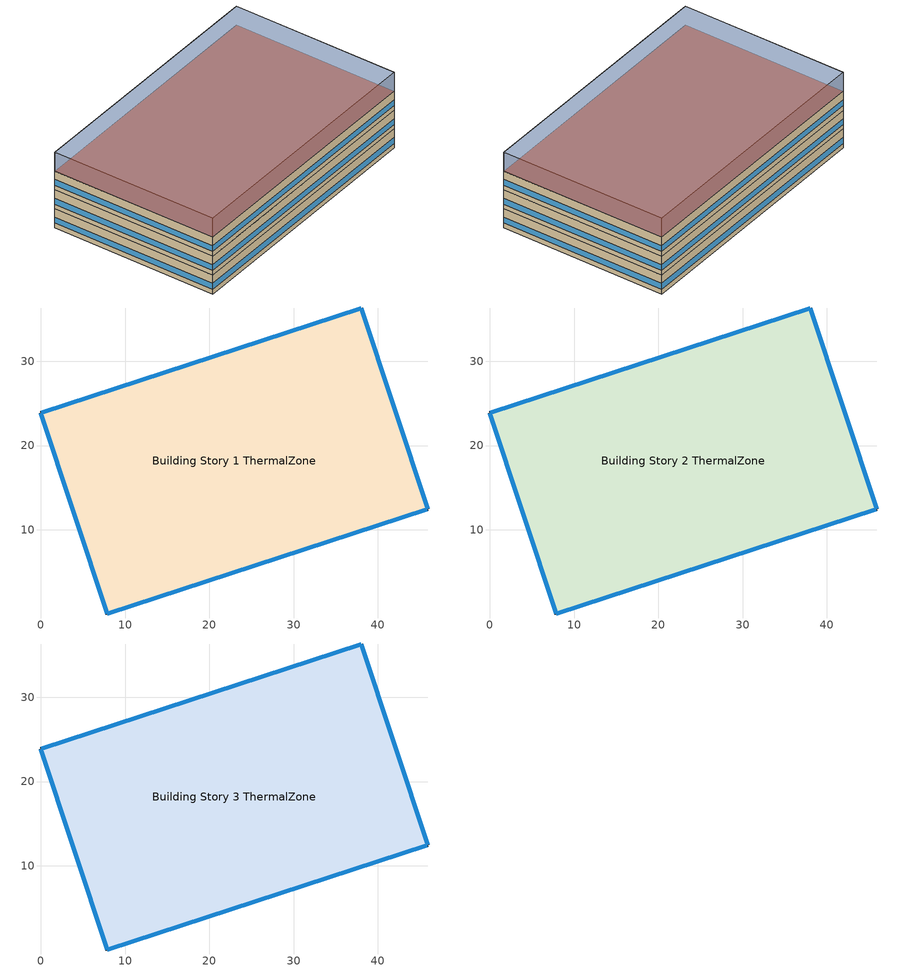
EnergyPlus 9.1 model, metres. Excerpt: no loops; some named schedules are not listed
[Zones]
Building Story 1 ThermalZone
 floor ground (Typical Insulated Carpeted 8in Slab Floor): 7.88,0 0,23.88 38.03,36.34 45.91,12.46 z0
 wall outside (Typical Insulated Steel Framed Exterior Wall R-20.41): 0,23.88 7.88,0 45.91,12.46 38.03,36.34 0,23.88 z0:3
 window (U 0.48 SHGC 0.40 Dbl Ref-D Clr 6mm/13mm): 0.01,23.85 7.87,0.02 / 38.01,36.33 0.02,23.89 / 45.9,12.48 38.04,36.31 / 7.9,0.01 45.89,12.45 z0.76:1.66
 ceiling adiabatic (Typical Interior Ceiling): 45.91,12.46 38.03,36.34 0,23.88 7.88,0 z3
Building Story 2 ThermalZone
 floor adiabatic (Typical Insulated Carpeted 8in Slab Floor): 7.88,0 0,23.88 38.03,36.34 45.91,12.46 z3
 wall outside (Typical Insulated Steel Framed Exterior Wall R-20.41): 45.91,12.46 38.03,36.34 0,23.88 7.88,0 45.91,12.46 z3:6
 window (U 0.48 SHGC 0.40 Dbl Ref-D Clr 6mm/13mm): 45.9,12.48 38.04,36.31 / 7.9,0.01 45.89,12.45 / 0.01,23.85 7.87,0.02 / 38.01,36.33 0.02,23.89 z3.76:4.66
 ceiling adiabatic (Typical Interior Ceiling): 45.91,12.46 38.03,36.34 0,23.88 7.88,0 z6
Building Story 3 ThermalZone
 floor adiabatic (Typical Insulated Carpeted 8in Slab Floor): 7.88,0 0,23.88 38.03,36.34 45.91,12.46 z6
 wall outside (Typical Insulated Steel Framed Exterior Wall R-20.41): 0,23.88 7.88,0 45.91,12.46 38.03,36.34 0,23.88 z6:9
 window (U 0.48 SHGC 0.40 Dbl Ref-D Clr 6mm/13mm): 0.01,23.85 7.87,0.02 / 38.01,36.33 0.02,23.89 / 45.9,12.48 38.04,36.31 / 7.9,0.01 45.89,12.45 z6.76:7.66
 roof outside (Typical Wood Joist Attic Floor R-47.62): 45.91,12.46 38.03,36.34 0,23.88 7.88,0 z9
shading: 0,23.88 7.88,0 / 7.88,0 45.91,12.46 / 45.91,12.46 38.03,36.34 / 38.03,36.34 0,23.88 z0:12; 45.91,12.46 38.03,36.34 / 38.03,36.34 0,23.88 / 0,23.88 7.88,0 / 7.88,0 45.91,12.46 z0:9; 45.91,12.46 38.03,36.34 / 38.03,36.34 0,23.88 / 0,23.88 7.88,0 / 7.88,0 45.91,12.46 z0:3; 7.88,0 0,23.88 38.03,36.34 45.91,12.46 z0; 45.91,12.46 38.03,36.34 0,23.88 7.88,0 z12; 45.91,12.46 38.03,36.34 0,23.88 7.88,0 z9; 7.88,0 0,23.88 38.03,36.34 45.91,12.46 z0; 45.91,12.46 38.03,36.34 0,23.88 7.88,0 z3; 7.88,0 0,23.88 38.03,36.34 45.91,12.46 z0
[Building]
Restaurant 13: Terrain=City
[Site:Location]
Buffalo Niagara Intl Ap_NY_USA: Latitude {deg}=42.8144; Longitude {deg}=-78.8496; Time Zone {hr}=-5; Elevation {m}=215
[Site:GroundTemperature:BuildingSurface]
20.26, 20.16, 20.19, 20.28, 20.39, 22.7, 23.12, 23.23, 23.27, 20.97, 20.62, 20.41
[Site:WaterMainsTemperature]
Calculation Method=Correlation; Annual Average Outdoor Air Temperature {C}=8.96667; Maximum Difference In Monthly Average Outdoor Air Temperatures {deltaC}=26.2
[SizingPeriod:DesignDay] Day of Month=21; Dry-Bulb Temperature Range Modifier Type=DefaultMultipliers; Humidity Condition Type=Wetbulb; Barometric Pressure {Pa}=98769; Rain Indicator=No; Snow Indicator=No; Daylight Saving Time Indicator=No
Name | Month | Day Type | Maximum Dry-Bulb Temperature {C} | Daily Dry-Bulb Temperature Range {deltaC} | Wetbulb or DewPoint at Maximum Dry-Bulb {C} | Wind Speed {m/s} | Wind Direction {deg} | Solar Model Indicator | ASHRAE Clear Sky Optical Depth for Beam Irradiance (taub) | ASHRAE Clear Sky Optical Depth for Diffuse Irradiance (taud) | Sky Clearness
Buffalo Niagara Intl Ap Ann Clg .4% Condns DB=>MWB 1 | 7 | SummerDesignDay | 30.3 | 9.3 | 21.8 | 5.7 | 240 | ASHRAETau | 0.462 | 2.001
Buffalo Niagara Intl Ap Ann Clg .4% Condns WB=>MDB 1 | 7 | SummerDesignDay | 27.8 | 9.3 | 23.8 | 5.7 | 240 | ASHRAETau | 0.462 | 2.001
Buffalo Niagara Intl Ap Ann Htg 99.6% Condns DB 1 | 1 | WinterDesignDay | -16.3 | 0 | -16.3 | 5.1 | 270 | ASHRAEClearSky |  |  | 0
[Material] Thermal Absorptance=0.9
Name | Roughness | Thickness {m} | Conductivity {W/m-K} | Density {kg/m3} | Specific Heat {J/kg-K} | Solar Absorptance | Visible Absorptance
100mm Normalweight concrete floor | MediumRough | 0.1016 | 2.31045 | 2322 | 832.557 | 0 | 0
25mm Stucco | Smooth | 0.0254 | 0.72 | 1856 | 840 | 0.7 | 0.7
5/8 in. Gypsum Board | MediumSmooth | 0.0159 | 0.16 | 800 | 1090 | 0.7 | 0.7
8 in. Normalweight Concrete Floor | MediumRough | 0.2032 | 2.31 | 2322 | 832 | 0.7 | 0.7
Std Wood 6inch 1; Std Wood 6inch 2 | MediumSmooth | 0.15 | 0.12 | 540 | 1210 | 0.7 | 0.7
[Material:NoMass] Roughness=Smooth; Thermal Absorptance=0.9; Solar Absorptance=0.7
Name | Thermal Resistance {m2-K/W} | Visible Absorptance
CP02 CARPET PAD; Typical Carpet Pad | 0.21648 | 0.8
Typical Insulation R-18.23 | 3.21036 | 0.7
Typical Insulation R-45.98 | 8.09839 | 0.7
[WindowMaterial:Gas]
AIR 13MM: Gas Type=Air; Thickness {m}=0.0127
[WindowMaterial:Glazing] Optical Data Type=SpectralAverage; Thickness {m}=0.006; Infrared Transmittance at Normal Incidence=0; Front Side Infrared Hemispherical Emissivity=0.84; Conductivity {W/m-K}=0.9; Dirt Correction Factor for Solar and Visible Transmittance=1; Solar Diffusing=No
Name | Solar Transmittance at Normal Incidence | Front Side Solar Reflectance at Normal Incidence | Back Side Solar Reflectance at Normal Incidence | Visible Transmittance at Normal Incidence | Front Side Visible Reflectance at Normal Incidence | Back Side Visible Reflectance at Normal Incidence | Back Side Infrared Hemispherical Emissivity
CLEAR 6MM | 0.775 | 0.071 | 0.071 | 0.881 | 0.08 | 0.08 | 0.84
REF D CLEAR 6MM | 0.429 | 0.308 | 0.379 | 0.334 | 0.453 | 0.505 | 0.82
[Construction]
InteriorFurnishings 1: Std Wood 6inch 1
InteriorFurnishings 2: Std Wood 6inch 2
Typical Insulated Carpeted 8in Slab Floor: 8 in. Normalweight Concrete Floor, Typical Carpet Pad
Typical Insulated Steel Framed Exterior Wall R-20.41: 25mm Stucco, 5/8 in. Gypsum Board, Typical Insulation R-18.23, 5/8 in. Gypsum Board
Typical Interior Ceiling: CP02 CARPET PAD, 100mm Normalweight concrete floor
Typical Wood Joist Attic Floor R-47.62: 5/8 in. Gypsum Board, Typical Insulation R-45.98
U 0.48 SHGC 0.40 Dbl Ref-D Clr 6mm/13mm: REF D CLEAR 6MM, AIR 13MM, CLEAR 6MM
[Zone]
Building Story 1 ThermalZone; Building Story 2 ThermalZone; Building Story 3 ThermalZone
[InternalMass]
Name | Construction | Zone | Surface Area {m2}
Building Story 1 Space Mass | InteriorFurnishings 2 | Building Story 1 ThermalZone | 2012.61
Building Story 2 Space Mass | InteriorFurnishings 2 | Building Story 2 ThermalZone | 2012.61
Building Story 3 Space Mass | InteriorFurnishings 2 | Building Story 3 ThermalZone | 2012.61
Building Story 1 Space FullServiceRestaurant Dining A  - Story Ground Mass; Building Story 1 Space FullServiceRestaurant Dining C  - Story Ground Mass | InteriorFurnishings 1 | Building Story 1 ThermalZone | 52.6637
Building Story 1 Space FullServiceRestaurant Dining B  - Story Ground Mass | InteriorFurnishings 1 | Building Story 1 ThermalZone | 260.162
Building Story 1 Space FullServiceRestaurant Kitchen A  - Story Ground Mass; Building Story 1 Space FullServiceRestaurant Kitchen C  - Story Ground Mass | InteriorFurnishings 1 | Building Story 1 ThermalZone | 195.549
Building Story 1 Space FullServiceRestaurant Kitchen A end_a - Story Ground Mass; Building Story 1 Space FullServiceRestaurant Kitchen C end_a - Story Ground Mass | InteriorFurnishings 1 | Building Story 1 ThermalZone | 41.7862
Building Story 1 Space FullServiceRestaurant Kitchen B  - Story Ground Mass | InteriorFurnishings 1 | Building Story 1 ThermalZone | 966.022
Building Story 1 Space FullServiceRestaurant Kitchen B end_a - Story Ground Mass | InteriorFurnishings 1 | Building Story 1 ThermalZone | 206.426
Building Story 2 Space FullServiceRestaurant Dining A  - Story Mid Mass; Building Story 2 Space FullServiceRestaurant Dining B end_a - Story Mid Mass; Building Story 2 Space FullServiceRestaurant Dining B end_b - Story Mid Mass; Building Story 2 Space FullServiceRestaurant Dining C  - Story Mid Mass | InteriorFurnishings 1 | Building Story 2 ThermalZone | 206.426
Building Story 2 Space FullServiceRestaurant Dining A end_a - Story Mid Mass; Building Story 2 Space FullServiceRestaurant Dining A end_b - Story Mid Mass; Building Story 2 Space FullServiceRestaurant Dining C end_a - Story Mid Mass; Building Story 2 Space FullServiceRestaurant Dining C end_b - Story Mid Mass | InteriorFurnishings 1 | Building Story 2 ThermalZone | 41.7862
Building Story 2 Space FullServiceRestaurant Dining B  - Story Mid Mass | InteriorFurnishings 1 | Building Story 2 ThermalZone | 1019.76
Building Story 3 Space FullServiceRestaurant Dining A  - Story Top Mass; Building Story 3 Space FullServiceRestaurant Dining B end_a - Story Top Mass; Building Story 3 Space FullServiceRestaurant Dining B end_b - Story Top Mass; Building Story 3 Space FullServiceRestaurant Dining C  - Story Top Mass | InteriorFurnishings 1 | Building Story 3 ThermalZone | 206.426
Building Story 3 Space FullServiceRestaurant Dining A end_a - Story Top Mass; Building Story 3 Space FullServiceRestaurant Dining A end_b - Story Top Mass; Building Story 3 Space FullServiceRestaurant Dining C end_a - Story Top Mass; Building Story 3 Space FullServiceRestaurant Dining C end_b - Story Top Mass | InteriorFurnishings 1 | Building Story 3 ThermalZone | 41.7862
Building Story 3 Space FullServiceRestaurant Dining B  - Story Top Mass | InteriorFurnishings 1 | Building Story 3 ThermalZone | 1019.76
[Daylighting:Controls] Lighting Control Type=Stepped; Minimum Input Power Fraction for Continuous or ContinuousOff Dimming Control=0.3; Minimum Light Output Fraction for Continuous or ContinuousOff Dimming Control=0.2; Number of Stepped Control Steps=3; Probability Lighting will be Reset When Needed in Manual Stepped Control=1; Glare Calculation Azimuth Angle of View Direction Clockwise from Zone y-Axis {deg}=-0; Maximum Allowable Discomfort Glare Index=22; Fraction of Zone Controlled by Reference Point 1=0.204
Name | Zone | Glare Calculation Daylighting Reference Point | Daylighting Reference Point Name 1 | Illuminance Setpoint at Reference Point 1 {lux} | Daylighting Reference Point Name 2 | Fraction of Zone Controlled by Reference Point 2 | Illuminance Setpoint at Reference Point 2 {lux}
Building Story 1 ThermalZone DaylightingControls | Building Story 1 ThermalZone | Building Story 1 Space Daylt Sensor 1 | Building Story 1 Space Daylt Sensor 1 | 375 | Building Story 1 Space Daylt Sensor 2 | 0.354 | 375
Building Story 2 ThermalZone DaylightingControls | Building Story 2 ThermalZone | Building Story 2 Space Daylt Sensor 1 | Building Story 2 Space Daylt Sensor 1 | 300 | Building Story 2 Space Daylt Sensor 2 | 0.795 | 300
Building Story 3 ThermalZone DaylightingControls | Building Story 3 ThermalZone | Building Story 3 Space Daylt Sensor 1 | Building Story 3 Space Daylt Sensor 1 | 300 | Building Story 3 Space Daylt Sensor 2 | 0.505 | 300
[AvailabilityManager:NightCycle] Applicability Schedule=Always On Discrete; Control Type=CycleOnAny; Thermostat Tolerance {deltaC}=1; Cycling Run Time Control Type=FixedRunTime; Cycling Run Time {s}=1800
Name | Fan Schedule
Availability Manager Night Cycle 1 | Building Story 1 ThermalZone PSZ-AC Occ Sch
Availability Manager Night Cycle 2 | Building Story 2 ThermalZone PSZ-AC Occ Sch
Availability Manager Night Cycle 3 | Building Story 3 ThermalZone PSZ-AC Occ Sch
[AvailabilityManager:Scheduled] Schedule=Always On Discrete
Building Story 1 ThermalZone PSZ-AC OA System Availability Manager; Building Story 2 ThermalZone PSZ-AC OA System Availability Manager; Building Story 3 ThermalZone PSZ-AC OA System Availability Manager
[Exterior:Lights] Control Option=AstronomicalClock
Name | Schedule | Design Level {W}
Building Facades | Schedule Ruleset 1 | 624.605
Main Entries; Other Doors | Schedule Ruleset 2 | 260.088
Parking Areas and Drives | Schedule Ruleset 2 | 13167
[EnergyManagementSystem:Sensor] Output:Variable or Output:Meter Index Key=Environment
Name | Output:Variable or Output:Meter
Mains_Water_Temp_Sen | Site Mains Water Temperature
OAT; OAT_1; OAT_2 | Site Outdoor Air Drybulb Temperature
[EnergyManagementSystem:Actuator] Actuated Component Control Type=Schedule Value
Name | Actuated Component Unique | Actuated Component Type
BuildingStory1ThermalZonePSZACClgSch0 | RestaurantSitDown CLGSETP_KITCHEN_SCH_NO_OPTIMUM | Schedule:Year
BuildingStory1ThermalZonePSZACHtgSch0 | RestaurantSitDown HTGSETP_KITCHEN_SCH_NO_OPTIMUM | Schedule:Year
BuildingStory2ThermalZonePSZACClgSch0; BuildingStory3ThermalZonePSZACClgSch0 | RestaurantSitDown CLGSETP_SCH_NO_OPTIMUM | Schedule:Year
BuildingStory2ThermalZonePSZACHtgSch0; BuildingStory3ThermalZonePSZACHtgSch0 | RestaurantSitDown HTGSETP_SCH_NO_OPTIMUM | Schedule:Year
Mains_Water_Temp_Act | Mains Water Temperature | Schedule:Constant
[EnergyManagementSystem:Program]
BuildingStory1ThermalZonePSZACOptimumStartProg0: IF DaylightSavings==0 && DayOfWeek>1 && Hour==5 && OAT<23.9 && OAT>1.7; SET BuildingStory1ThermalZonePSZACClgSch0 = 29.4; SET BuildingStory1ThermalZonePSZACHtgSch0 = 15.6; ELSEIF DaylightSavings==0 && DayOfWeek==1 && Hour==7 && OAT<23.9 && OAT>1.7; SET BuildingStory1ThermalZonePSZACClgSch0 = 29.4; SET BuildingStory1ThermalZonePSZACHtgSch0 = 15.6; ELSEIF DaylightSavings==1 && DayOfWeek>1 && Hour==4 && OAT<23.9 && OAT>1.7; SET BuildingStory1ThermalZonePSZACClgSch0 = 29.4; SET BuildingStory1ThermalZonePSZACHtgSch0 = 15.6; ELSEIF DaylightSavings==1 && DayOfWeek==1 && Hour==6 && OAT<23.9 && OAT>1.7; SET BuildingStory1ThermalZonePSZACClgSch0 = 29.4; SET BuildingStory1ThermalZonePSZACHtgSch0 = 15.6; ELSE; SET BuildingStory1ThermalZonePSZACClgSch0 = NULL; SET BuildingStory1ThermalZonePSZACHtgSch0 = NULL; ENDIF
BuildingStory2ThermalZonePSZACOptimumStartProg0: IF DaylightSavings==0 && DayOfWeek>1 && Hour==5 && OAT_1<23.9 && OAT_1>1.7; SET BuildingStory2ThermalZonePSZACClgSch0 = 29.4; SET BuildingStory2ThermalZonePSZACHtgSch0 = 15.6; ELSEIF DaylightSavings==0 && DayOfWeek==1 && Hour==7 && OAT_1<23.9 && OAT_1>1.7; SET BuildingStory2ThermalZonePSZACClgSch0 = 29.4; SET BuildingStory2ThermalZonePSZACHtgSch0 = 15.6; ELSEIF DaylightSavings==1 && DayOfWeek>1 && Hour==4 && OAT_1<23.9 && OAT_1>1.7; SET BuildingStory2ThermalZonePSZACClgSch0 = 29.4; SET BuildingStory2ThermalZonePSZACHtgSch0 = 15.6; ELSEIF DaylightSavings==1 && DayOfWeek==1 && Hour==6 && OAT_1<23.9 && OAT_1>1.7; SET BuildingStory2ThermalZonePSZACClgSch0 = 29.4; SET BuildingStory2ThermalZonePSZACHtgSch0 = 15.6; ELSE; SET BuildingStory2ThermalZonePSZACClgSch0 = NULL; SET BuildingStory2ThermalZonePSZACHtgSch0 = NULL; ENDIF
BuildingStory3ThermalZonePSZACOptimumStartProg0: IF DaylightSavings==0 && DayOfWeek>1 && Hour==5 && OAT_2<23.9 && OAT_2>1.7; SET BuildingStory3ThermalZonePSZACClgSch0 = 29.4; SET BuildingStory3ThermalZonePSZACHtgSch0 = 15.6; ELSEIF DaylightSavings==0 && DayOfWeek==1 && Hour==7 && OAT_2<23.9 && OAT_2>1.7; SET BuildingStory3ThermalZonePSZACClgSch0 = 29.4; SET BuildingStory3ThermalZonePSZACHtgSch0 = 15.6; ELSEIF DaylightSavings==1 && DayOfWeek>1 && Hour==4 && OAT_2<23.9 && OAT_2>1.7; SET BuildingStory3ThermalZonePSZACClgSch0 = 29.4; SET BuildingStory3ThermalZonePSZACHtgSch0 = 15.6; ELSEIF DaylightSavings==1 && DayOfWeek==1 && Hour==6 && OAT_2<23.9 && OAT_2>1.7; SET BuildingStory3ThermalZonePSZACClgSch0 = 29.4; SET BuildingStory3ThermalZonePSZACHtgSch0 = 15.6; ELSE; SET BuildingStory3ThermalZonePSZACClgSch0 = NULL; SET BuildingStory3ThermalZonePSZACHtgSch0 = NULL; ENDIF
Mains_Water_Prg: SET Mains_Water_Temp_Act = Mains_Water_Temp_Sen
[EnergyManagementSystem:ProgramCallingManager]
BuildingStory1ThermalZonePSZACOptimumStartCallingManager0: BeginTimestepBeforePredictor; BuildingStory1ThermalZonePSZACOptimumStartProg0
BuildingStory2ThermalZonePSZACOptimumStartCallingManager0: BeginTimestepBeforePredictor; BuildingStory2ThermalZonePSZACOptimumStartProg0
BuildingStory3ThermalZonePSZACOptimumStartCallingManager0: BeginTimestepBeforePredictor; BuildingStory3ThermalZonePSZACOptimumStartProg0
Mains_Water_Prg_Mgr: BeginTimestepBeforePredictor; Mains_Water_Prg
[Schedule:Week:Daily]
RestaurantSitDown CLGSETP_KITCHEN_SCH_NO_OPTIMUM Week Rule - Jan1-Jan5: RestaurantSitDown CLGSETP_KITCHEN_SCH_NO_OPTIMUM Default, RestaurantSitDown CLGSETP_KITCHEN_SCH_NO_OPTIMUM Default, RestaurantSitDown CLGSETP_KITCHEN_SCH_NO_OPTIMUM Default|Sat|Wkdy Day, RestaurantSitDown CLGSETP_KITCHEN_SCH_NO_OPTIMUM Default|Sat|Wkdy Day, RestaurantSitDown CLGSETP_KITCHEN_SCH_NO_OPTIMUM Default|Sat|Wkdy Day, RestaurantSitDown CLGSETP_KITCHEN_SCH_NO_OPTIMUM Default|Sat|Wkdy Day, RestaurantSitDown CLGSETP_KITCHEN_SCH_NO_OPTIMUM Default|Sat|Wkdy Day, RestaurantSitDown CLGSETP_KITCHEN_SCH_NO_OPTIMUM Default, RestaurantSitDown CLGSETP_KITCHEN_SCH_NO_OPTIMUM Summer Design Day, RestaurantSitDown CLGSETP_KITCHEN_SCH_NO_OPTIMUM Winter Design Day, RestaurantSitDown CLGSETP_KITCHEN_SCH_NO_OPTIMUM Default, RestaurantSitDown CLGSETP_KITCHEN_SCH_NO_OPTIMUM Default
RestaurantSitDown CLGSETP_KITCHEN_SCH_NO_OPTIMUM Week Rule - Jan6-Dec31: RestaurantSitDown CLGSETP_KITCHEN_SCH_NO_OPTIMUM Default, RestaurantSitDown CLGSETP_KITCHEN_SCH_NO_OPTIMUM Default|Sat|Wkdy Day, RestaurantSitDown CLGSETP_KITCHEN_SCH_NO_OPTIMUM Default|Sat|Wkdy Day, RestaurantSitDown CLGSETP_KITCHEN_SCH_NO_OPTIMUM Default|Sat|Wkdy Day, RestaurantSitDown CLGSETP_KITCHEN_SCH_NO_OPTIMUM Default|Sat|Wkdy Day, RestaurantSitDown CLGSETP_KITCHEN_SCH_NO_OPTIMUM Default|Sat|Wkdy Day, RestaurantSitDown CLGSETP_KITCHEN_SCH_NO_OPTIMUM Default|Sat|Wkdy Day, RestaurantSitDown CLGSETP_KITCHEN_SCH_NO_OPTIMUM Default, RestaurantSitDown CLGSETP_KITCHEN_SCH_NO_OPTIMUM Summer Design Day, RestaurantSitDown CLGSETP_KITCHEN_SCH_NO_OPTIMUM Winter Design Day, RestaurantSitDown CLGSETP_KITCHEN_SCH_NO_OPTIMUM Default, RestaurantSitDown CLGSETP_KITCHEN_SCH_NO_OPTIMUM Default
Building Story 1 ThermalZone PSZ-AC Occ Sch Week Rule - Jan1-Dec31: Building Story 1 ThermalZone PSZ-AC Occ Sch Default, Building Story 1 ThermalZone PSZ-AC Occ Sch Default, Building Story 1 ThermalZone PSZ-AC Occ Sch Default, Building Story 1 ThermalZone PSZ-AC Occ Sch Default, Building Story 1 ThermalZone PSZ-AC Occ Sch Default, Building Story 1 ThermalZone PSZ-AC Occ Sch Default, Building Story 1 ThermalZone PSZ-AC Occ Sch Default, Building Story 1 ThermalZone PSZ-AC Occ Sch Default, Building Story 1 ThermalZone PSZ-AC Occ Sch Summer Design Day, Building Story 1 ThermalZone PSZ-AC Occ Sch Winter Design Day, Building Story 1 ThermalZone PSZ-AC Occ Sch Default, Building Story 1 ThermalZone PSZ-AC Occ Sch Default
Building Story 2 ThermalZone PSZ-AC Occ Sch Week Rule - Jan1-Dec31: Building Story 2 ThermalZone PSZ-AC Occ Sch Default, Building Story 2 ThermalZone PSZ-AC Occ Sch Default, Building Story 2 ThermalZone PSZ-AC Occ Sch Default, Building Story 2 ThermalZone PSZ-AC Occ Sch Default, Building Story 2 ThermalZone PSZ-AC Occ Sch Default, Building Story 2 ThermalZone PSZ-AC Occ Sch Default, Building Story 2 ThermalZone PSZ-AC Occ Sch Default, Building Story 2 ThermalZone PSZ-AC Occ Sch Default, Building Story 2 ThermalZone PSZ-AC Occ Sch Summer Design Day, Building Story 2 ThermalZone PSZ-AC Occ Sch Winter Design Day, Building Story 2 ThermalZone PSZ-AC Occ Sch Default, Building Story 2 ThermalZone PSZ-AC Occ Sch Default
Building Story 3 ThermalZone PSZ-AC Occ Sch Week Rule - Jan1-Dec31: Building Story 3 ThermalZone PSZ-AC Occ Sch Default, Building Story 3 ThermalZone PSZ-AC Occ Sch Default, Building Story 3 ThermalZone PSZ-AC Occ Sch Default, Building Story 3 ThermalZone PSZ-AC Occ Sch Default, Building Story 3 ThermalZone PSZ-AC Occ Sch Default, Building Story 3 ThermalZone PSZ-AC Occ Sch Default, Building Story 3 ThermalZone PSZ-AC Occ Sch Default, Building Story 3 ThermalZone PSZ-AC Occ Sch Default, Building Story 3 ThermalZone PSZ-AC Occ Sch Summer Design Day, Building Story 3 ThermalZone PSZ-AC Occ Sch Winter Design Day, Building Story 3 ThermalZone PSZ-AC Occ Sch Default, Building Story 3 ThermalZone PSZ-AC Occ Sch Default
Schedule Ruleset 1 Week Rule - Jan1-Dec31: Schedule Day 17, Schedule Day 17, Schedule Day 17, Schedule Day 17, Schedule Day 17, Schedule Day 17, Schedule Day 17, Schedule Day 17, Schedule Day 17, Schedule Day 17, Schedule Day 17, Schedule Day 17
Schedule Ruleset 2 Week Rule - Jan1-Dec31: Schedule Day 18, Schedule Day 18, Schedule Day 18, Schedule Day 18, Schedule Day 18, Schedule Day 18, Schedule Day 18, Schedule Day 18, Schedule Day 18, Schedule Day 18, Schedule Day 18, Schedule Day 18
[Schedule:Year]
RestaurantSitDown HTGSETP_KITCHEN_SCH_NO_OPTIMUM: RestaurantSitDown HTGSETP_KITCHEN_SCH_NO_OPTIMUM Week Rule - Jan1-Jan5, 1, 1, 1, 5, RestaurantSitDown HTGSETP_KITCHEN_SCH_NO_OPTIMUM Week Rule - Jan6-Dec31, 1, 6, 12, 31
RestaurantSitDown CLGSETP_KITCHEN_SCH_NO_OPTIMUM: RestaurantSitDown CLGSETP_KITCHEN_SCH_NO_OPTIMUM Week Rule - Jan1-Jan5, 1, 1, 1, 5, RestaurantSitDown CLGSETP_KITCHEN_SCH_NO_OPTIMUM Week Rule - Jan6-Dec31, 1, 6, 12, 31
Building Story 1 ThermalZone PSZ-AC Occ Sch: Building Story 1 ThermalZone PSZ-AC Occ Sch Week Rule - Jan1-Dec31, 1, 1, 12, 31
RestaurantSitDown HTGSETP_SCH_NO_OPTIMUM: RestaurantSitDown HTGSETP_SCH_NO_OPTIMUM Week Rule - Jan1-Jan5, 1, 1, 1, 5, RestaurantSitDown HTGSETP_SCH_NO_OPTIMUM Week Rule - Jan6-Dec31, 1, 6, 12, 31
RestaurantSitDown CLGSETP_SCH_NO_OPTIMUM: RestaurantSitDown CLGSETP_SCH_NO_OPTIMUM Week Rule - Jan1-Jan5, 1, 1, 1, 5, RestaurantSitDown CLGSETP_SCH_NO_OPTIMUM Week Rule - Jan6-Dec31, 1, 6, 12, 31
Building Story 2 ThermalZone PSZ-AC Occ Sch: Building Story 2 ThermalZone PSZ-AC Occ Sch Week Rule - Jan1-Dec31, 1, 1, 12, 31
Building Story 3 ThermalZone PSZ-AC Occ Sch: Building Story 3 ThermalZone PSZ-AC Occ Sch Week Rule - Jan1-Dec31, 1, 1, 12, 31
Schedule Ruleset 1: Schedule Ruleset 1 Week Rule - Jan1-Dec31, 1, 1, 12, 31
Schedule Ruleset 2: Schedule Ruleset 2 Week Rule - Jan1-Dec31, 1, 1, 12, 31
[Schedule:Constant]
Name | Hourly Value
Always On Discrete | 1
Mains Water Temperature | 10
